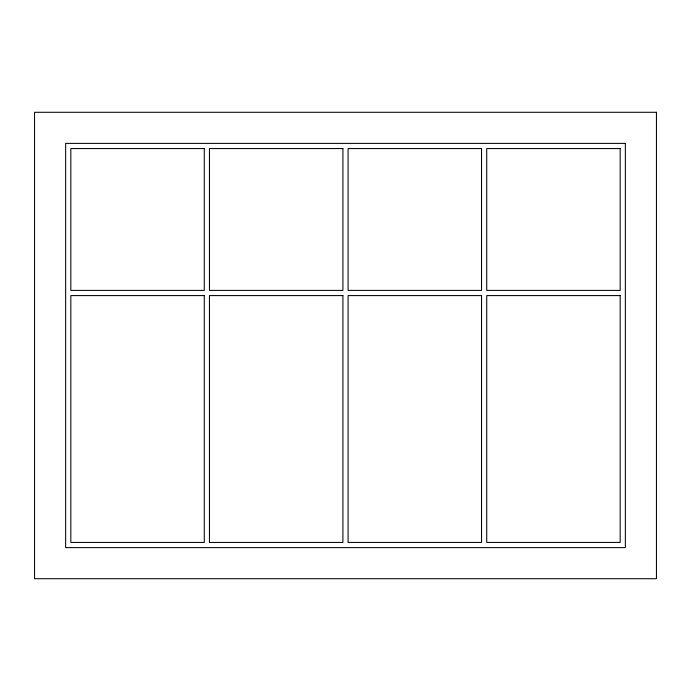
<?xml version="1.0" encoding="UTF-8"?>
<svg xmlns="http://www.w3.org/2000/svg" width="691" height="691" viewBox="0 0 691 691"><rect width="100%" height="100%" fill="white"/><g stroke="black" fill="none" stroke-linecap="round" stroke-linejoin="round"><path stroke-width="1.04" d="M656.45 112.288L34.55 112.288L34.55 578.712L656.45 578.712L656.45 112.288M625.355 143.382L65.645 143.382L65.645 547.618L625.355 547.618L625.355 143.382M204.277 148.565L70.828 148.565L70.828 290.401L204.277 290.401L204.277 148.565M342.909 148.565L209.459 148.565L209.459 290.401L342.909 290.401L342.909 148.565M481.541 148.565L348.091 148.565L348.091 290.401L481.541 290.401L481.541 148.565M620.173 148.565L486.723 148.565L486.723 290.401L620.173 290.401L620.173 148.565M204.277 295.584L70.828 295.584L70.828 542.435L204.277 542.435L204.277 295.584M342.909 295.584L209.459 295.584L209.459 542.435L342.909 542.435L342.909 295.584M481.541 295.584L348.091 295.584L348.091 542.435L481.541 542.435L481.541 295.584M620.173 295.584L486.723 295.584L486.723 542.435L620.173 542.435L620.173 295.584"/></g></svg>
